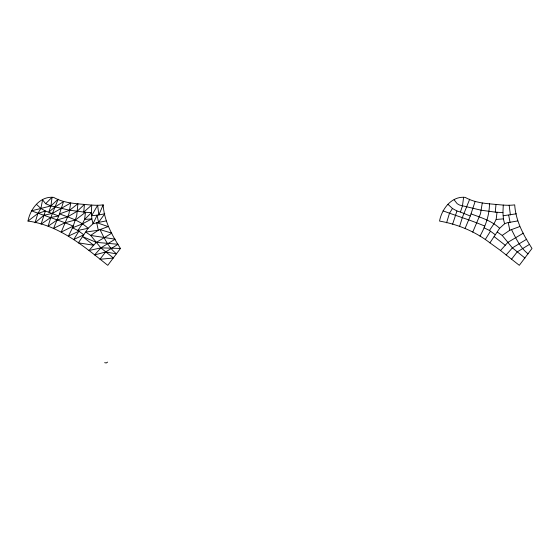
<?xml version="1.0" encoding="UTF-8"?>
<svg xmlns="http://www.w3.org/2000/svg" width="560" height="560" viewBox="0 0 560 560"><rect width="100%" height="100%" fill="white"/><g stroke="black" fill="none" stroke-linecap="round" stroke-linejoin="round"><path stroke-width="0.84" d="M489.923 242.844C475.216 231.504 457.786 224.287 439.544 221.081C441.735 208.957 451.71 195.874 465.199 197.379C475.405 203.175 487.039 203.581 498.456 204.659C503.853 205.198 509.306 205.611 514.703 204.869C515.753 221.039 523.446 235.06 532 248.451L519.309 265.321L500.22 250.264L489.923 242.844L499.639 228.284L504.574 223.769L503.398 218.876L502.95 212.646L503.258 205.072M463.617 197.239L462.462 205.919L460.425 212.03L470.288 216.02L465.101 228.382M489.461 203.714C489.468 215.222 485.492 226.135 479.997 236.096M502.95 212.646L495.264 212.128L496.006 204.393M484.057 227.815L489.447 230.44L493.885 223.916L496.153 219.464L497.014 212.296M482.272 202.979L480.494 213.745L472.745 232.12M475.069 201.635L470.288 216.02M446.579 222.824L449.428 213.416L452.438 208.481L447.944 204.295M459.648 226.226L462.392 217.399L469.7 199.192M452.613 224.182L456.939 210.987L452.438 208.481M28 221.081C30.191 208.957 40.166 195.874 53.655 197.379C63.861 203.175 75.495 203.581 86.912 204.659C92.309 205.198 97.762 205.611 103.159 204.869C104.209 221.039 111.902 235.06 120.456 248.451L107.765 265.321C83.909 246.358 59.36 225.316 28 221.081L37.884 213.416L45.395 210.987L58.744 216.02L53.557 228.382L64.897 222.789L75.509 219.94L85.47 212.296L91.406 212.646L91.854 218.876L93.03 223.769L88.095 228.284L78.379 242.844L93.681 245.238L96.313 242.361L111.797 233.149L99.988 229.593C104.349 238.35 108.682 247.646 116.515 253.855L105.581 251.993L94.563 254.982L100.842 247.87L115.213 239.19L90.671 235.424L85.785 232.071L98.259 230.237L108.087 226.597L96.705 222.628L98.259 230.237L90.671 235.424L100.842 247.87L113.393 258.027L99.946 259.287L105.581 251.993L118.09 244.272L96.313 242.361L82.565 236.6L93.681 245.238L88.984 250.516L100.842 247.87L120.456 248.451M103.159 204.869L98.826 214.935L91.63 215.761L97.629 205.254L98.826 214.935L104.804 213.794L98.511 222.39L93.03 223.769L97.153 215.215L98.511 222.39L106.155 220.934M485.282 239.498L490.462 231.196M511.49 259.287L517.125 251.993L529.634 244.272M506.107 254.982L512.386 247.87L526.757 239.19M500.528 250.516L507.857 242.361L523.341 233.149M45.654 203.714L50.918 205.919L58.156 199.192L50.848 217.399L48.104 226.226L57.064 219.989L67.508 216.902L77.21 211.246L84.462 204.393L83.72 212.128L91.714 205.072L91.406 212.646L84.609 219.464L91.854 218.876L82.341 223.916L72.513 227.815L68.453 236.096L78.918 231.196L73.738 239.498L83.776 234.787L77.903 230.44L82.341 223.916L84.609 219.464L85.47 212.296L69.678 210.231L50.918 205.919L31.507 210.833C45.36 216.069 59.577 220.255 73.22 226.1L72.513 227.815L77.903 230.44L88.095 228.284C80.115 220.787 69.594 217.623 59.57 213.92L69.678 210.231L77.917 203.714L76.727 215.67L73.22 226.1L61.201 232.12L68.95 213.745L70.728 202.979L52.465 213.381L43.869 215.271L35.035 222.824L37.884 213.416L40.894 208.481L42.588 199.843L45.654 203.714L52.073 197.239L50.918 205.919L48.881 212.03L55.055 206.934L63.525 201.635L58.744 216.02L50.848 217.399L41.069 224.182L45.395 210.987L40.894 208.481L36.4 204.295M107.583 362.103L106.225 362.978L104.664 362.67M497.329 232.071L502.215 235.424L509.803 230.237L519.631 226.597M504.574 223.769L507.262 222.761L517.699 220.934M503.174 215.761L516.348 213.794M503.398 218.876L496.153 219.464M495.264 212.128L481.222 210.231L459.655 205.1L457.198 203.714L454.132 199.843M456.939 210.987L460.425 212.03M471.114 213.92C481.138 217.623 491.659 220.787 499.639 228.284M484.764 226.1C471.121 220.255 456.904 216.069 443.051 210.833M489.447 230.44L495.32 234.787M524.944 258.027L512.386 247.87L502.215 235.424M494.109 236.6L505.225 245.238M528.059 253.855C520.226 247.646 515.893 238.35 511.532 229.593M508.249 222.628L509.803 230.237M508.697 215.215L510.055 222.39M509.173 205.254L510.37 214.935"/></g></svg>
